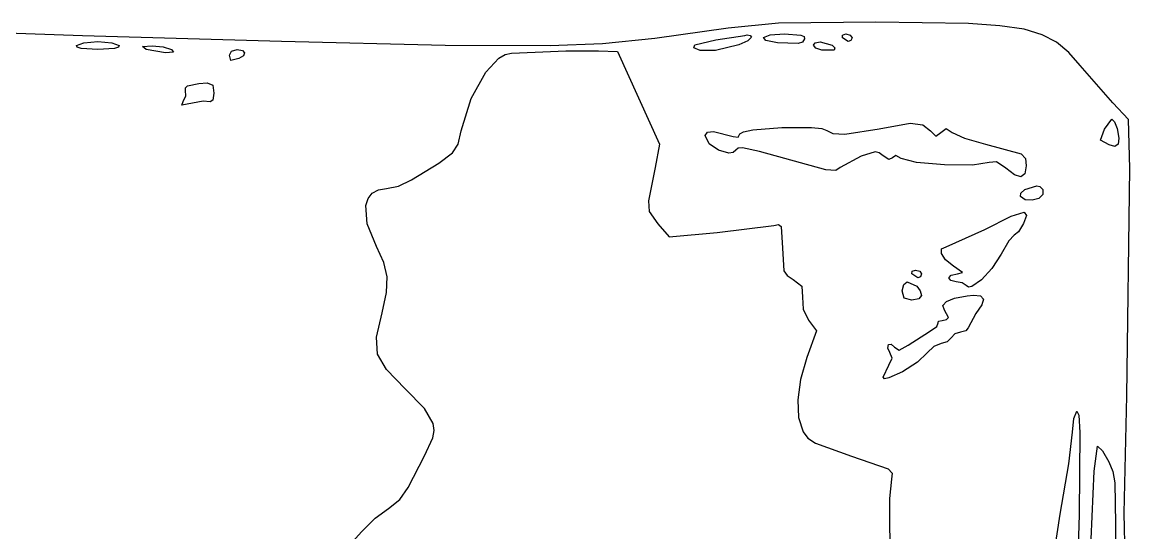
# Model space of a CAD drawing. Extents: x 20 to 190, y 88 to 209.
# Drawn here: x 104.6 to 185.5, y 151.5 to 188.7 of the extents above; entities that cross this region are included whole.
import ezdxf

# ---------------------------------------------------------------- set-up
doc = ezdxf.new("R2010")
doc.units = 0

msp = doc.modelspace()

# ---------------------------------------------------------------- linework, layer by layer
at = {"layer": 'Layer 1'}
for p, q in [((159.816251, 188.652604), (156.157027, 188.303875)), ((166.934388, 188.736028), (159.816251, 188.652604)), ((173.68745, 188.633356), (166.934388, 188.736028)), ((175.987511, 188.477671), (173.68745, 188.633356)), ((177.740756, 188.216223), (175.987511, 188.477671)), ((109.025916, 187.74825), (102.466895, 187.982652)), ((123.56036, 187.324917), (109.025916, 187.74825)), ((150.794805, 187.554222), (146.981789, 187.149577)), ((156.157027, 188.303875), (150.794805, 187.554222)), ((155.239805, 187.439569), (157.356471, 187.774708)), ((157.356471, 187.774708), (157.54168, 187.809986)), ((157.54168, 187.809986), (157.762436, 187.772733)), ((157.54168, 187.809986), (157.54168, 187.809986)), ((157.85036, 187.642417), (157.580927, 187.364481)), ((157.762436, 187.772733), (157.85036, 187.642417)), ((158.736038, 187.624087), (159.210917, 187.80449)), ((158.898702, 187.410956), (158.736038, 187.624087)), ((159.210917, 187.80449), (160.266888, 187.880542)), ((160.266888, 187.880542), (161.456291, 187.799448)), ((160.266888, 187.880542), (160.266888, 187.880542)), ((161.456291, 187.799448), (161.69748, 187.690093)), ((161.69748, 187.690093), (161.730916, 187.527764)), ((164.482582, 187.598319), (164.48815, 187.797638)), ((164.914735, 187.316097), (164.482582, 187.598319)), ((164.48815, 187.797638), (164.747166, 187.880542)), ((164.747166, 187.880542), (165.058401, 187.797638)), ((164.747166, 187.880542), (164.747166, 187.880542)), ((165.058401, 187.797638), (165.188138, 187.598319)), ((165.188138, 187.598319), (165.106211, 187.398999)), ((179.07531, 187.821864), (177.740756, 188.216223)), ((180.119298, 187.267447), (179.07531, 187.821864)), ((108.602582, 187.033875), (109.130497, 187.233193)), ((108.647356, 186.915357), (108.602582, 187.033875)), ((108.933098, 186.826612), (108.647356, 186.915357)), ((110.154805, 186.751653), (108.933098, 186.826612)), ((109.130497, 187.233193), (110.154805, 187.316097)), ((110.154805, 187.316097), (111.179112, 187.233193)), ((110.154805, 187.316097), (110.154805, 187.316097)), ((111.376511, 186.826612), (110.154805, 186.751653)), ((111.179112, 187.233193), (111.707027, 187.033875)), ((111.662253, 186.915357), (111.376511, 186.826612)), ((111.707027, 187.033875), (111.662253, 186.915357)), ((113.418631, 186.95351), (114.105916, 187.016236)), ((113.682582, 186.751653), (113.418631, 186.95351)), ((115.093694, 186.495889), (113.682582, 186.751653)), ((114.105916, 187.016236), (114.927888, 186.94357)), ((114.105916, 187.016236), (114.105916, 187.016236)), ((114.927888, 186.94357), (115.517027, 186.751653)), ((115.517027, 186.751653), (115.669071, 186.540977)), ((119.91499, 186.628179), (120.314805, 186.751653)), ((120.314805, 186.751653), (120.705272, 186.680951)), ((120.314805, 186.751653), (120.314805, 186.751653)), ((135.484249, 187.025056), (123.56036, 187.324917)), ((143.155385, 187.003462), (135.484249, 187.025056)), ((146.981789, 187.149577), (143.155385, 187.003462)), ((153.653375, 186.86694), (153.712813, 187.075567)), ((154.110916, 186.672278), (153.653375, 186.86694)), ((153.712813, 187.075567), (155.239805, 187.439569)), ((156.933138, 187.086792), (155.216991, 186.672713)), ((157.580927, 187.364481), (156.933138, 187.086792)), ((159.75536, 187.236722), (158.898702, 187.410956)), ((161.255243, 187.171687), (159.75536, 187.236722)), ((161.576728, 187.290564), (161.255243, 187.171687)), ((161.730916, 187.527764), (161.576728, 187.290564)), ((162.365916, 187.051514), (162.508327, 187.240073)), ((162.546536, 186.849864), (162.365916, 187.051514)), ((162.508327, 187.240073), (162.859805, 187.307278)), ((162.973244, 186.699391), (162.546536, 186.849864)), ((162.859805, 187.307278), (163.73293, 187.069153)), ((162.859805, 187.307278), (162.859805, 187.307278)), ((163.73293, 187.069153), (163.932331, 186.863127)), ((163.932331, 186.863127), (163.874041, 186.707556)), ((165.106211, 187.398999), (164.914735, 187.316097)), ((181.000843, 186.525824), (180.119298, 187.267447)), ((115.669071, 186.540977), (115.093694, 186.495889)), ((119.75036, 186.328319), (119.91499, 186.628179)), ((119.853365, 185.935952), (119.75036, 186.328319)), ((120.429457, 186.081375), (119.853365, 185.935952)), ((120.772201, 186.288194), (120.429457, 186.081375)), ((120.705272, 186.680951), (120.860938, 186.507259)), ((120.860938, 186.507259), (120.772201, 186.288194)), ((138.456402, 185.102417), (139.40276, 186.100995)), ((139.40276, 186.100995), (139.873986, 186.373986)), ((139.873986, 186.373986), (140.326124, 186.469431)), ((140.326124, 186.469431), (142.072374, 186.539986)), ((142.072374, 186.539986), (144.303694, 186.637)), ((144.303694, 186.637), (146.684944, 186.654639)), ((146.684944, 186.654639), (148.078416, 186.610542)), ((148.078416, 186.610542), (149.60418, 183.223875)), ((155.216991, 186.672713), (154.110916, 186.672278)), ((163.874041, 186.707556), (162.973244, 186.699391)), ((181.848069, 185.569847), (181.000843, 186.525824)), ((184.21168, 182.862278), (181.848069, 185.569847)), ((137.386921, 183.177699), (138.456402, 185.102417)), ((116.537081, 183.95315), (116.681857, 184.094004)), ((116.548902, 183.761861), (116.537081, 183.95315)), ((116.561212, 183.361291), (116.548902, 183.761861)), ((116.681857, 184.094004), (117.510221, 184.264569)), ((117.510221, 184.264569), (118.127582, 184.308667)), ((118.127582, 184.308667), (118.547169, 184.151246)), ((118.127582, 184.308667), (118.127582, 184.308667)), ((118.621471, 183.567833), (118.539643, 183.04772)), ((118.547169, 184.151246), (118.621471, 183.567833)), ((116.281268, 182.679282), (116.372513, 182.959292)), ((117.05161, 182.835819), (116.281268, 182.679282)), ((116.372513, 182.959292), (116.561212, 183.361291)), ((117.846708, 182.981854), (117.05161, 182.835819)), ((118.339249, 182.941653), (117.846708, 182.981854)), ((118.539643, 183.04772), (118.339249, 182.941653)), ((136.657235, 180.816167), (137.386921, 183.177699)), ((149.60418, 183.223875), (151.129944, 179.837208)), ((185.367027, 181.654014), (184.21168, 182.862278)), ((167.163694, 180.966097), (169.43911, 181.371792)), ((169.43911, 181.371792), (170.351872, 181.250677)), ((169.43911, 181.371792), (169.43911, 181.371792)), ((170.351872, 181.250677), (170.911957, 180.824986)), ((183.610013, 180.926191), (184.158763, 181.671653)), ((184.158763, 181.671653), (184.35556, 181.473474)), ((184.158763, 181.671653), (184.158763, 181.671653)), ((184.35556, 181.473474), (184.537999, 180.992556)), ((185.464041, 178.0645), (185.367027, 181.654014)), ((136.445751, 179.854255), (136.657235, 180.816167)), ((154.463694, 180.472208), (154.631622, 180.709548)), ((154.760465, 179.876382), (154.463694, 180.472208)), ((154.631622, 180.709548), (155.082012, 180.776279)), ((155.082012, 180.776279), (156.509805, 180.410472)), ((156.509805, 180.410472), (156.880639, 180.349189)), ((156.880639, 180.349189), (157.003694, 180.586861)), ((157.003694, 180.586861), (157.264791, 180.754638)), ((157.264791, 180.754638), (157.954504, 180.894061)), ((157.954504, 180.894061), (160.066286, 181.066319)), ((160.066286, 181.066319), (162.232067, 181.060584)), ((162.232067, 181.060584), (162.989278, 180.977516)), ((162.989278, 180.977516), (163.344874, 180.833806)), ((163.344874, 180.833806), (163.794883, 180.610787)), ((163.794883, 180.610787), (164.670584, 180.561664)), ((164.670584, 180.561664), (167.163694, 180.966097)), ((170.911957, 180.824986), (171.30807, 180.417834)), ((171.30807, 180.417834), (171.679249, 180.683875)), ((171.679249, 180.683875), (172.055198, 180.97795)), ((172.055198, 180.97795), (172.499457, 180.701514)), ((172.499457, 180.701514), (173.407389, 180.274571)), ((173.407389, 180.274571), (174.933624, 179.837208)), ((183.320916, 180.145889), (183.610013, 180.926191)), ((184.537999, 180.992556), (184.65957, 180.276915)), ((184.65957, 180.276915), (184.600614, 179.833877)), ((136.040814, 179.203053), (136.445751, 179.854255)), ((151.129944, 179.837208), (150.821263, 178.143875)), ((155.442496, 179.403269), (154.760465, 179.876382)), ((156.886744, 179.554092), (156.712652, 179.413875)), ((157.200689, 179.58439), (156.886744, 179.554092)), ((158.441263, 179.308042), (157.200689, 179.58439)), ((174.933624, 179.837208), (177.537031, 179.138786)), ((183.955916, 179.801931), (183.320916, 180.145889)), ((184.364831, 179.672523), (183.955916, 179.801931)), ((184.600614, 179.833877), (184.364831, 179.672523)), ((135.042299, 178.463234), (136.040814, 179.203053)), ((156.197365, 179.200043), (155.442496, 179.403269)), ((156.504483, 179.245629), (156.197365, 179.200043)), ((156.712652, 179.413875), (156.504483, 179.245629)), ((163.283297, 177.975609), (158.441263, 179.308042)), ((165.867235, 178.972903), (164.332652, 178.135056)), ((166.869414, 179.285295), (165.867235, 178.972903)), ((167.158607, 179.210085), (166.869414, 179.285295)), ((167.454735, 178.981722), (167.158607, 179.210085)), ((167.876487, 178.71733), (167.454735, 178.981722)), ((168.142652, 178.849431), (167.876487, 178.71733)), ((168.391826, 179.008727), (168.142652, 178.849431)), ((168.768832, 178.805333), (168.391826, 179.008727)), ((169.90317, 178.516463), (168.768832, 178.805333)), ((177.537031, 179.138786), (177.848802, 178.801809)), ((177.848802, 178.801809), (177.888138, 178.267347)), ((133.050082, 177.235472), (135.042299, 178.463234)), ((150.821263, 178.143875), (150.345013, 175.709708)), ((163.997053, 177.926745), (163.283297, 177.975609)), ((164.332652, 178.135056), (163.997053, 177.926745)), ((171.930463, 178.341075), (169.90317, 178.516463)), ((173.98649, 178.320646), (171.930463, 178.341075)), ((175.207027, 178.496653), (173.98649, 178.320646)), ((175.741683, 178.562349), (175.207027, 178.496653)), ((176.406471, 178.099778), (175.741683, 178.562349)), ((177.05023, 177.601308), (176.406471, 178.099778)), ((177.888138, 178.267347), (177.794044, 177.68603)), ((185.234735, 161.492764), (185.464041, 178.0645)), ((132.08421, 176.788919), (133.050082, 177.235472)), ((177.513747, 177.463704), (177.05023, 177.601308)), ((177.794044, 177.68603), (177.513747, 177.463704)), ((129.869523, 175.890323), (130.178691, 176.272578)), ((130.178691, 176.272578), (130.625308, 176.514201)), ((130.625308, 176.514201), (131.206819, 176.600472)), ((131.206819, 176.600472), (132.08421, 176.788919)), ((177.473624, 176.018389), (177.50285, 176.272496)), ((177.50285, 176.272496), (177.794059, 176.530778)), ((177.794059, 176.530778), (178.673069, 176.803319)), ((178.673069, 176.803319), (178.893555, 176.768042)), ((178.673069, 176.803319), (178.673069, 176.803319)), ((178.893555, 176.768042), (179.125521, 176.531315)), ((179.125521, 176.531315), (179.12286, 176.177139)), ((129.700358, 175.382157), (129.869523, 175.890323)), ((150.345013, 175.709708), (150.384192, 174.927569)), ((177.817745, 175.795129), (177.473624, 176.018389)), ((178.329518, 175.758565), (177.817745, 175.795129)), ((178.825653, 175.8916), (178.329518, 175.758565)), ((179.12286, 176.177139), (178.825653, 175.8916)), ((129.792251, 174.046971), (129.700358, 175.382157)), ((150.384192, 174.927569), (151.006471, 174.034014)), ((176.806545, 174.592303), (177.755846, 174.880681)), ((177.927869, 174.655599), (177.70293, 174.051653)), ((177.755846, 174.880681), (177.927869, 174.655599)), ((177.755846, 174.880681), (177.755846, 174.880681)), ((130.474805, 172.384778), (129.792251, 174.046971)), ((151.006471, 174.034014), (151.844319, 173.099153)), ((155.336819, 173.407833), (159.473138, 173.919361)), ((159.473138, 173.919361), (159.831718, 173.996285)), ((159.831718, 173.996285), (160.021182, 173.839217)), ((160.021182, 173.839217), (160.108138, 172.261306)), ((174.871888, 173.628319), (176.806545, 174.592303)), ((177.70293, 174.051653), (177.329233, 173.453694)), ((151.844319, 173.099153), (155.336819, 173.407833)), ((172.067305, 172.358319), (174.871888, 173.628319)), ((177.023832, 173.204986), (176.6351, 172.798593)), ((177.329233, 173.453694), (177.023832, 173.204986)), ((131.024328, 171.223006), (130.474805, 172.384778)), ((160.108138, 172.261306), (160.221496, 170.611197)), ((171.711701, 171.86575), (171.71427, 172.217703)), ((171.71427, 172.217703), (172.067305, 172.358319)), ((176.6351, 172.798593), (176.062513, 171.820333)), ((172.019226, 171.407304), (171.711701, 171.86575)), ((172.596471, 170.947208), (172.019226, 171.407304)), ((176.062513, 171.820333), (175.39854, 170.78033)), ((131.266635, 170.170694), (131.024328, 171.223006)), ((160.221496, 170.611197), (160.458908, 170.259232)), ((169.562582, 170.382764), (169.568152, 170.582083)), ((169.568152, 170.582083), (169.827166, 170.664986)), ((169.827166, 170.664986), (170.138401, 170.582083)), ((169.827166, 170.664986), (169.827166, 170.664986)), ((170.138401, 170.582083), (170.268138, 170.382764)), ((173.254569, 170.479075), (172.596471, 170.947208)), ((175.39854, 170.78033), (174.630474, 169.9439)), ((131.21886, 169.019365), (131.266635, 170.170694)), ((160.458908, 170.259232), (160.901888, 169.985889)), ((160.901888, 169.985889), (161.532854, 169.483745)), ((168.962154, 169.621425), (169.218624, 169.818319)), ((169.218624, 169.818319), (169.914804, 169.481242)), ((169.218624, 169.818319), (169.218624, 169.818319)), ((169.994735, 170.100542), (169.562582, 170.382764)), ((170.186211, 170.183444), (169.994735, 170.100542)), ((170.268138, 170.382764), (170.186211, 170.183444)), ((172.243694, 170.100542), (172.430226, 170.299645)), ((172.404116, 169.901222), (172.243694, 170.100542)), ((172.790499, 169.818319), (172.404116, 169.901222)), ((172.430226, 170.299645), (172.878694, 170.382764)), ((173.228453, 169.73647), (172.790499, 169.818319)), ((172.878694, 170.382764), (173.254569, 170.479075)), ((174.630474, 169.9439), (173.941223, 169.474628)), ((130.898138, 167.560542), (131.21886, 169.019365)), ((161.532854, 169.483745), (161.572166, 168.680611)), ((168.857027, 169.148042), (168.962154, 169.621425)), ((169.001853, 168.615347), (168.857027, 169.148042)), ((169.914804, 169.481242), (170.168436, 169.156334)), ((170.168436, 169.156334), (170.268138, 168.812903)), ((173.513694, 169.536097), (173.228453, 169.73647)), ((173.683311, 169.428796), (173.513694, 169.536097)), ((173.941223, 169.474628), (173.683311, 169.428796)), ((161.572166, 168.680611), (161.614604, 167.820508)), ((169.562582, 168.477764), (169.001853, 168.615347)), ((170.060882, 168.576939), (169.562582, 168.477764)), ((170.268138, 168.812903), (170.060882, 168.576939)), ((171.817825, 168.072739), (172.076237, 168.373457)), ((172.076237, 168.373457), (172.678552, 168.6227)), ((172.678552, 168.6227), (173.584249, 168.795264)), ((173.584249, 168.795264), (174.04286, 168.839361)), ((174.04286, 168.839361), (174.576396, 168.782809)), ((174.04286, 168.839361), (174.04286, 168.839361)), ((174.576396, 168.782809), (174.778016, 168.552522)), ((174.778016, 168.552522), (174.656155, 168.128311)), ((130.494482, 165.772924), (130.898138, 167.560542)), ((161.614604, 167.820508), (162.021957, 167.013736)), ((171.943832, 167.74575), (171.817825, 168.072739)), ((172.218494, 167.208664), (171.943832, 167.74575)), ((174.219249, 167.489986), (173.654805, 166.458111)), ((174.656155, 168.128311), (174.219249, 167.489986)), ((162.021957, 167.013736), (162.604041, 166.228806)), ((170.850221, 166.184708), (171.368255, 166.558701)), ((171.368255, 166.558701), (171.476402, 166.819708)), ((171.476402, 166.819708), (171.487671, 166.945139)), ((171.487671, 166.945139), (171.767444, 166.996097)), ((171.767444, 166.996097), (172.081523, 167.052383)), ((172.081523, 167.052383), (172.218494, 167.208664)), ((130.553493, 164.534599), (130.494482, 165.772924)), ((162.604041, 166.228806), (161.898485, 164.288528)), ((169.28036, 165.188111), (170.850221, 166.184708)), ((172.420082, 165.726097), (172.137472, 165.427118)), ((172.691768, 166.025076), (172.420082, 165.726097)), ((173.116819, 166.149431), (172.691768, 166.025076)), ((173.496, 166.240191), (173.116819, 166.149431)), ((173.654805, 166.458111), (173.496, 166.240191)), ((167.794038, 164.979546), (167.842791, 165.232208)), ((167.957444, 164.650125), (167.794038, 164.979546)), ((167.842791, 165.232208), (168.053766, 165.256782)), ((168.053766, 165.256782), (168.283763, 165.038181)), ((168.283763, 165.038181), (168.622579, 164.822361)), ((168.622579, 164.822361), (169.28036, 165.188111)), ((171.159052, 165.105887), (170.682652, 164.632486)), ((171.688069, 165.302764), (171.159052, 165.105887)), ((172.137472, 165.427118), (171.688069, 165.302764)), ((131.205955, 163.422388), (130.553493, 164.534599)), ((161.898485, 164.288528), (161.431033, 162.691079)), ((167.869249, 163.732903), (168.118376, 164.23621)), ((168.118376, 164.23621), (167.957444, 164.650125)), ((170.682652, 164.632486), (169.958059, 163.948976)), ((132.582652, 162.013111), (131.205955, 163.422388)), ((167.454735, 162.850958), (167.869249, 163.732903)), ((169.958059, 163.948976), (168.86955, 163.253706)), ((161.431033, 162.691079), (161.227451, 161.219494)), ((167.568324, 162.748244), (167.454735, 162.850958)), ((167.880613, 162.802444), (167.568324, 162.748244)), ((168.86955, 163.253706), (167.880613, 162.802444)), ((133.982987, 160.572213), (132.582652, 162.013111)), ((161.227451, 161.219494), (161.291036, 159.930846)), ((185.050682, 152.952268), (185.234735, 161.492764)), ((134.622844, 159.488835), (133.982987, 160.572213)), ((181.367591, 159.857547), (181.592305, 160.390333)), ((181.592305, 160.390333), (181.733872, 160.079672)), ((181.592305, 160.390333), (181.592305, 160.390333)), ((181.733872, 160.079672), (181.806275, 158.824547)), ((134.686018, 158.981503), (134.622844, 159.488835)), ((161.291036, 159.930846), (161.625082, 158.882208)), ((181.274805, 158.85575), (181.367591, 159.857547)), ((134.593179, 158.443897), (134.686018, 158.981503)), ((161.625082, 158.882208), (161.951805, 158.422176)), ((181.012036, 156.548905), (181.274805, 158.85575)), ((181.806275, 158.824547), (181.759874, 152.858528)), ((133.984944, 157.118319), (134.593179, 158.443897)), ((161.951805, 158.422176), (162.516054, 158.037376)), ((162.516054, 158.037376), (165.15286, 157.100681)), ((182.85195, 156.014746), (183.109249, 157.823875)), ((183.109249, 157.823875), (183.468191, 157.492264)), ((183.109249, 157.823875), (183.109249, 157.823875)), ((132.803138, 154.816444), (133.984944, 157.118319)), ((165.15286, 157.100681), (167.819407, 156.177138)), ((183.468191, 157.492264), (183.938277, 156.694986)), ((167.819407, 156.177138), (168.117894, 155.855752)), ((180.384041, 152.876167), (181.012036, 156.548905)), ((183.938277, 156.694986), (184.220903, 155.989431)), ((168.063277, 155.433806), (167.933968, 154.022046)), ((168.117894, 155.855752), (168.063277, 155.433806)), ((182.641819, 151.050542), (182.85195, 156.014746)), ((184.220903, 155.989431), (184.378347, 155.16016)), ((132.181654, 153.939233), (132.803138, 154.816444)), ((184.378347, 155.16016), (184.414527, 152.179431)), ((131.365569, 153.281861), (132.181654, 153.939233)), ((167.933968, 154.022046), (167.929487, 151.74817)), ((130.390076, 152.575003), (131.365569, 153.281861)), ((179.639335, 148.05597), (180.384041, 152.876167)), ((181.759874, 152.858528), (181.592734, 147.644014)), ((185.153418, 147.797497), (185.050682, 152.952268)), ((129.381194, 151.597347), (130.390076, 152.575003)), ((184.414527, 152.179431), (184.453136, 149.312524)), ((128.358138, 150.433181), (129.381194, 151.597347)), ((167.929487, 151.74817), (168.031588, 149.4518))]:
    msp.add_line(p, q, dxfattribs=at)

doc.saveas('drawing.dxf')
